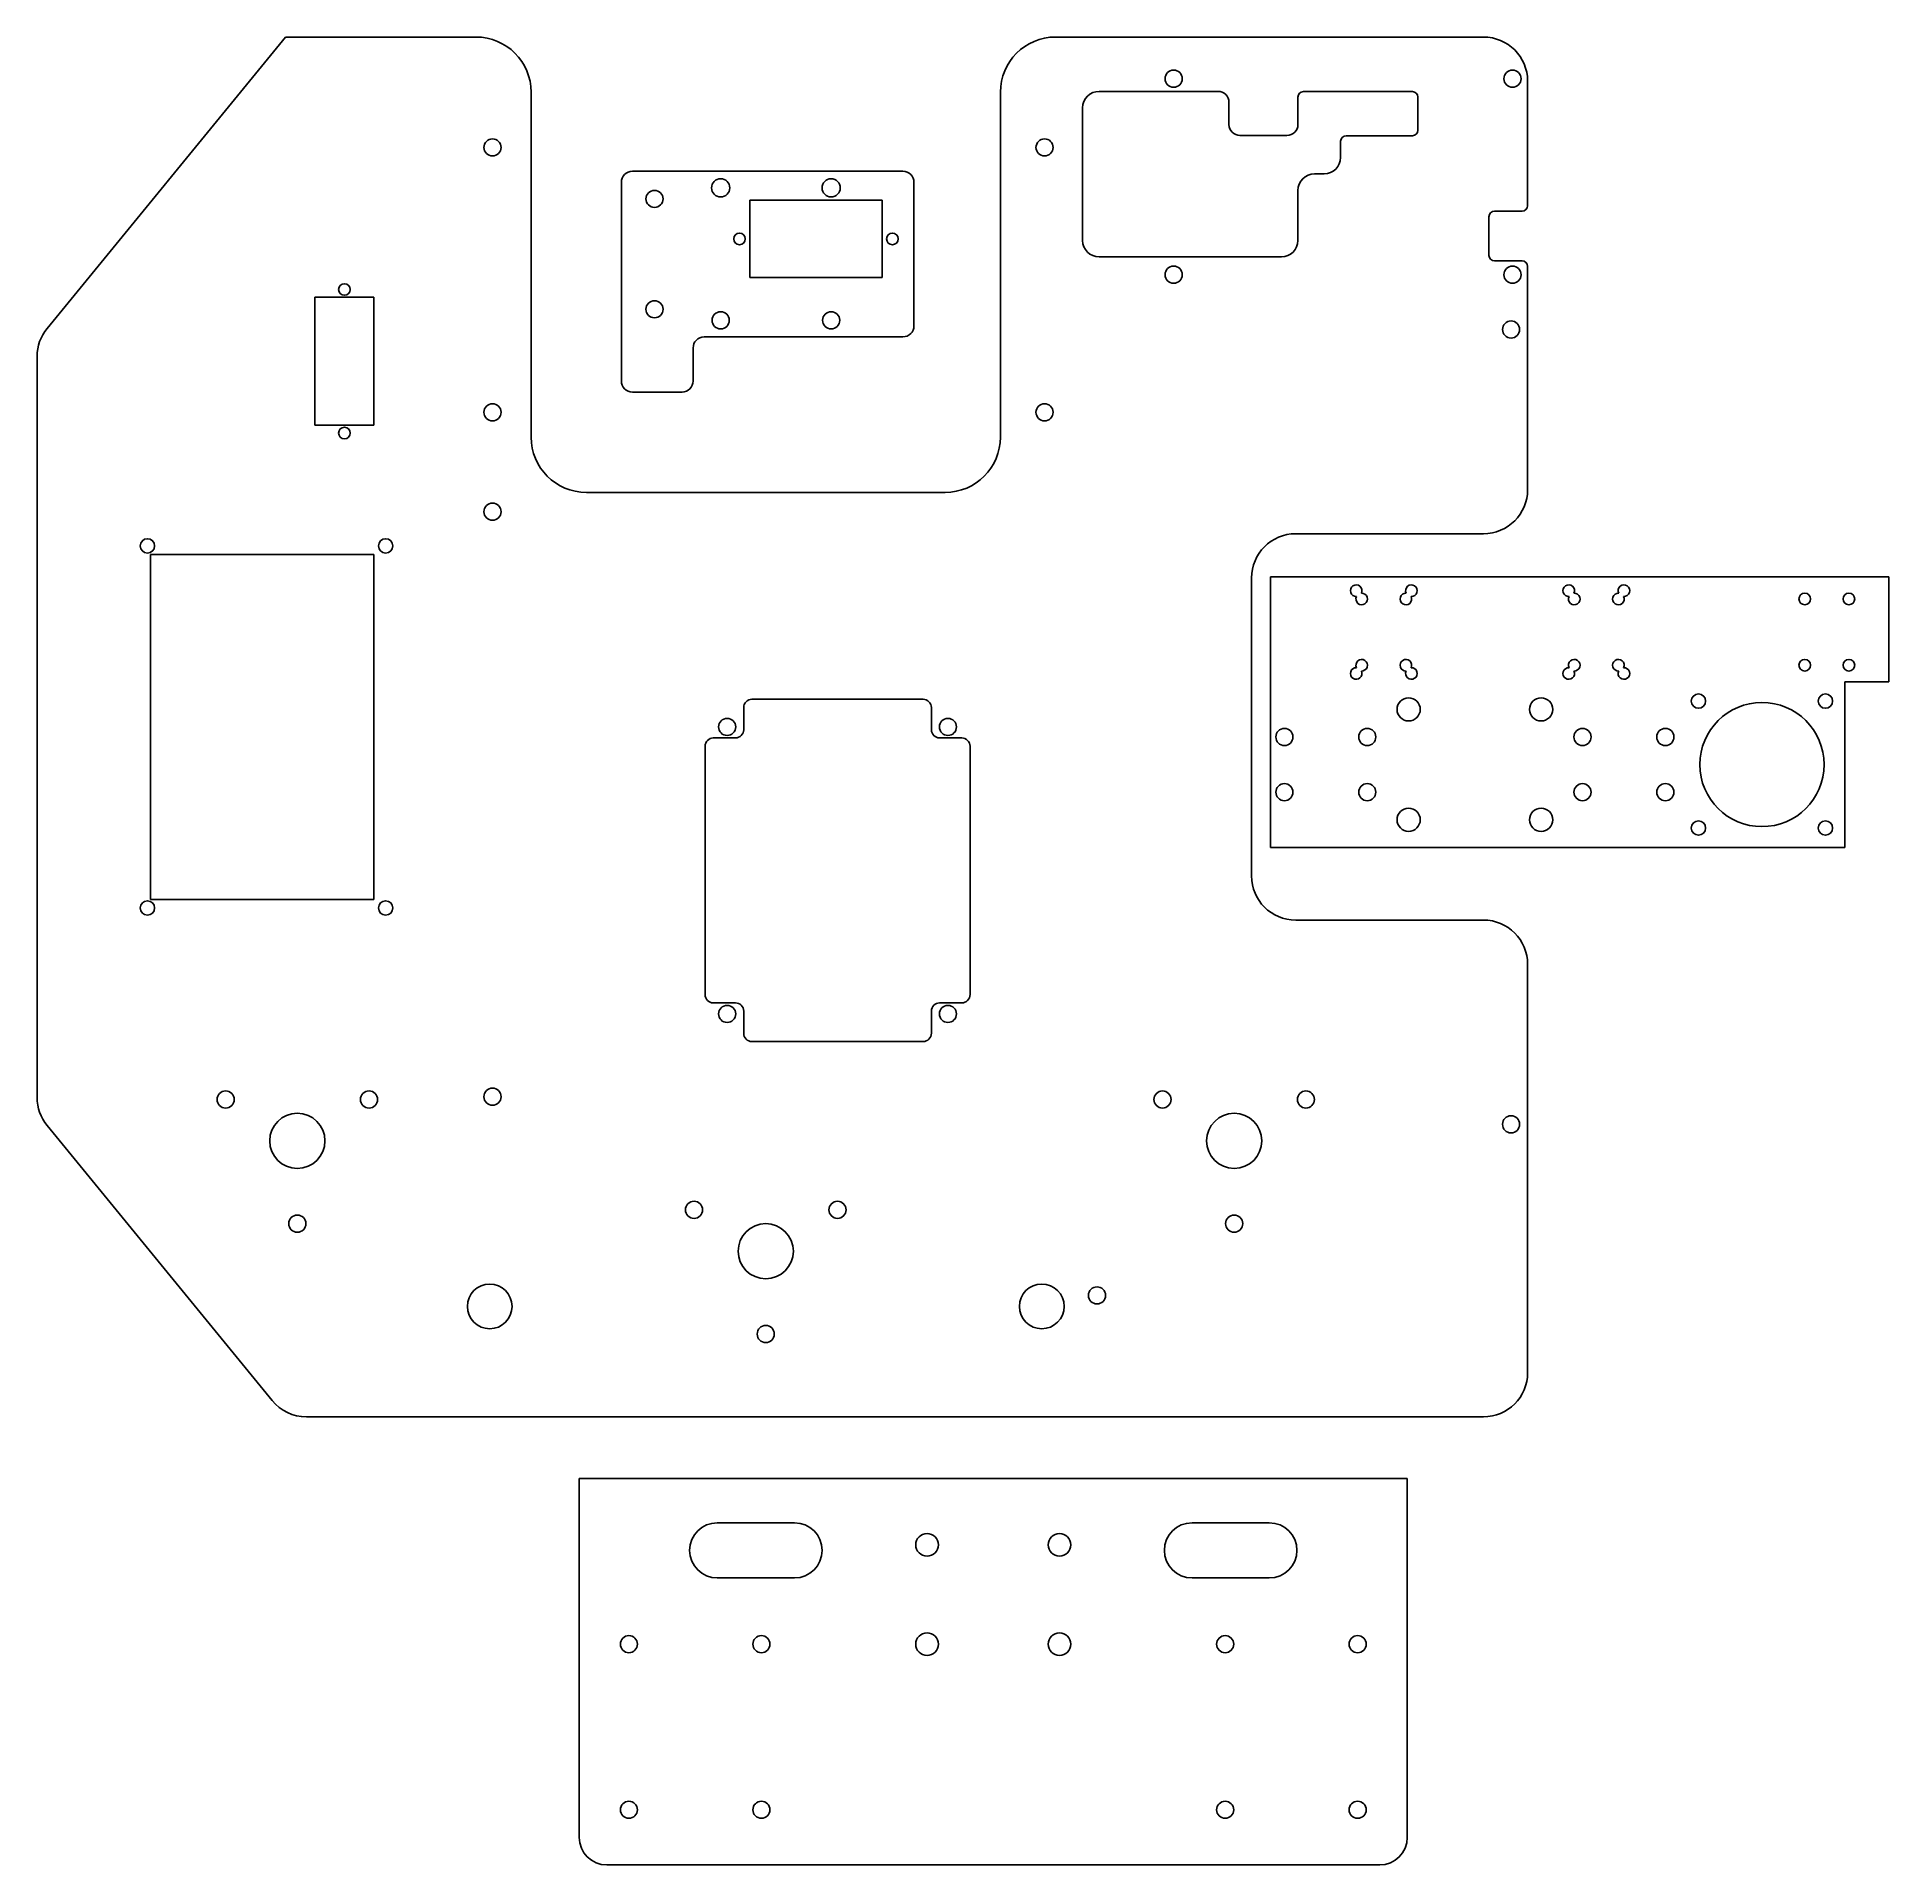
# Model space of a CAD drawing. Header units: millimetres. Extents: x 61 to 397, y -54 to 277.
import ezdxf

# ---------------------------------------------------------------- set-up
doc = ezdxf.new("R2010")
doc.units = ezdxf.units.MM

msp = doc.modelspace()

# ---------------------------------------------------------------- linework, layer by layer
at = {"color": 7, "linetype": 'Continuous', "lineweight": 25}
for p, q in [((106.13, 277.17), (62.94, 224.38)), ((106.13, 277.17), (140.63, 277.17)), ((245.63, 277.17), (323.13, 277.17)), ((331.13, 269.17), (331.13, 246.61)), ((150.63, 204.67), (150.63, 267.17)), ((235.63, 267.17), (235.63, 204.67)), ((275.03, 267.33), (253.53, 267.33)), ((277.03, 265.33), (277.03, 261.33)), ((289.53, 261.33), (289.53, 266.28)), ((310.26, 267.28), (290.53, 267.28)), ((311.26, 260.28), (311.26, 266.28)), ((250.53, 240.33), (250.53, 264.33)), ((279.03, 259.33), (287.53, 259.33)), ((310.26, 259.28), (298.26, 259.28)), ((297.26, 258.28), (297.26, 255.36)), ((168.97, 252.84), (217.97, 252.84)), ((294.26, 252.36), (292.53, 252.36)), ((166.97, 214.84), (166.97, 250.84)), ((219.97, 250.84), (219.97, 224.84)), ((289.53, 240.33), (289.53, 249.36)), ((214.22, 247.59), (190.22, 247.59)), ((190.22, 247.59), (190.22, 233.59)), ((214.22, 233.59), (214.22, 247.59)), ((330.13, 245.61), (325.13, 245.61)), ((324.13, 244.61), (324.13, 237.61)), ((253.53, 237.33), (286.53, 237.33)), ((325.13, 236.61), (330.13, 236.61)), ((331.13, 235.61), (331.13, 195.17)), ((190.22, 233.59), (214.22, 233.59)), ((111.46, 230.02), (111.46, 206.82)), ((122.16, 230.02), (111.46, 230.02)), ((122.16, 206.82), (122.16, 230.02)), ((217.97, 222.84), (181.97, 222.84)), ((61.13, 85.03), (61.13, 219.31)), ((179.97, 220.84), (179.97, 214.84)), ((177.97, 212.84), (168.97, 212.84)), ((111.46, 206.82), (122.16, 206.82)), ((225.63, 194.67), (160.63, 194.67)), ((289.13, 187.17), (323.13, 187.17)), ((81.66, 183.42), (122.16, 183.42)), ((81.66, 183.42), (81.66, 120.92)), ((122.16, 183.42), (122.16, 120.92)), ((281.13, 125.17), (281.13, 179.17)), ((284.58, 179.35), (284.58, 130.35)), ((396.58, 179.35), (284.58, 179.35)), ((396.58, 179.35), (396.58, 160.35)), ((396.58, 160.35), (388.58, 160.35)), ((388.58, 130.35), (388.58, 160.35)), ((189.13, 155.67), (189.13, 151.67)), ((190.63, 157.17), (221.63, 157.17)), ((223.13, 155.67), (223.13, 151.67)), ((182.13, 148.67), (182.13, 103.67)), ((183.63, 150.17), (187.63, 150.17)), ((224.63, 150.17), (228.63, 150.17)), ((230.13, 148.67), (230.13, 103.67)), ((284.58, 130.35), (388.58, 130.35)), ((122.16, 120.92), (81.66, 120.92)), ((323.13, 117.17), (289.13, 117.17)), ((331.13, 109.17), (331.13, 35.17)), ((183.63, 102.17), (187.63, 102.17)), ((189.13, 100.67), (189.13, 96.67)), ((223.13, 100.67), (223.13, 96.67)), ((224.63, 102.17), (228.63, 102.17)), ((190.63, 95.17), (221.63, 95.17)), ((62.94, 79.96), (103.73, 30.1)), ((323.13, 27.17), (109.92, 27.17)), ((159.34, 15.97), (309.34, 15.97)), ((159.34, -49.03), (159.34, 15.97)), ((309.34, 15.97), (309.34, -49.03)), ((184.34, 7.97), (198.34, 7.97)), ((270.34, 7.97), (284.34, 7.97)), ((198.34, -2.03), (184.34, -2.03)), ((284.34, -2.03), (270.34, -2.03)), ((304.34, -54.03), (164.34, -54.03))]:
    msp.add_line(p, q, dxfattribs=at)
for centre, radius in [((267.01, 269.62), 1.55), ((328.39, 269.62), 1.55), ((143.63, 257.17), 1.55), ((243.63, 257.17), 1.55), ((172.97, 247.84), 1.55), ((184.97, 249.84), 1.65), ((204.97, 249.84), 1.65), ((188.37, 240.59), 1.05), ((216.07, 240.59), 1.05), ((267.01, 234.11), 1.55), ((328.39, 234.11), 1.55), ((116.81, 231.42), 1.05), ((172.97, 227.84), 1.55), ((184.97, 225.84), 1.55), ((204.97, 225.84), 1.55), ((328.13, 224.17), 1.55), ((143.63, 209.17), 1.55), ((243.63, 209.17), 1.55), ((116.81, 205.42), 1.05), ((143.63, 191.17), 1.55), ((81.13, 184.97), 1.3), ((124.28, 184.97), 1.3), ((381.33, 175.35), 1.05), ((389.33, 175.35), 1.05), ((381.33, 163.35), 1.05), ((389.33, 163.35), 1.05), ((362.08, 156.85), 1.3), ((385.08, 156.85), 1.3), ((309.58, 155.35), 2.1), ((333.58, 155.35), 2.1), ((373.58, 145.35), 11.25), ((186.13, 152.17), 1.55), ((226.13, 152.17), 1.55), ((287.08, 150.35), 1.55), ((302.08, 150.35), 1.55), ((341.08, 150.35), 1.55), ((356.08, 150.35), 1.55), ((287.08, 140.35), 1.55), ((302.08, 140.35), 1.55), ((341.08, 140.35), 1.55), ((356.08, 140.35), 1.55), ((309.58, 135.35), 2.1), ((333.58, 135.35), 2.1), ((362.08, 133.85), 1.3), ((385.08, 133.85), 1.3), ((81.13, 119.37), 1.3), ((124.28, 119.37), 1.3), ((186.13, 100.17), 1.55), ((226.13, 100.17), 1.55), ((95.29, 84.67), 1.55), ((121.27, 84.67), 1.55), ((143.63, 85.17), 1.55), ((264.99, 84.67), 1.55), ((290.97, 84.67), 1.55), ((108.28, 77.17), 5), ((277.98, 77.17), 5), ((328.13, 80.17), 1.55), ((180.14, 64.67), 1.55), ((206.12, 64.67), 1.55), ((108.28, 62.17), 1.55), ((193.13, 57.17), 5), ((277.98, 62.17), 1.55), ((143.13, 47.17), 4.05), ((243.13, 47.17), 4.05), ((253.13, 49.17), 1.55), ((193.13, 42.17), 1.55), ((222.34, 3.97), 2.05), ((246.34, 3.97), 2.05), ((168.34, -14.03), 1.55), ((192.34, -14.03), 1.55), ((222.34, -14.03), 2.05), ((246.34, -14.03), 2.05), ((276.34, -14.03), 1.55), ((300.34, -14.03), 1.55), ((168.34, -44.03), 1.55), ((192.34, -44.03), 1.55), ((276.34, -44.03), 1.55), ((300.34, -44.03), 1.55)]:
    msp.add_circle(centre, radius, dxfattribs=at)
for centre, radius, start, end in [((140.63, 267.17), 10, 0, 90), ((245.63, 267.17), 10, 90, 180), ((323.13, 269.17), 8, 0, 90), ((253.53, 264.33), 3, 90, 180), ((275.03, 265.33), 2, 0, 90), ((290.53, 266.28), 1, 90, 180), ((310.26, 266.28), 1, 0, 90), ((279.03, 261.33), 2, 180, 270), ((287.53, 261.33), 2, 270, 0), ((298.26, 258.28), 1, 90, 180), ((310.26, 260.28), 1, 270, 0), ((294.26, 255.36), 3, 270, 0), ((168.97, 250.84), 2, 90, 180), ((217.97, 250.84), 2, 0, 90), ((292.53, 249.36), 3, 90, 180), ((325.13, 244.61), 1, 90, 180), ((330.13, 246.61), 1, 270, 0), ((253.53, 240.33), 3, 180, 270), ((286.53, 240.33), 3, 270, 0), ((325.13, 237.61), 1, 180, 270), ((330.13, 235.61), 1, 0, 90), ((217.97, 224.84), 2, 270, 0), ((69.13, 219.31), 8, 140.7106, 180), ((181.97, 220.84), 2, 90, 180), ((168.97, 214.84), 2, 180, 270), ((177.97, 214.84), 2, 270, 0), ((160.63, 204.67), 10, 180, 270), ((225.63, 204.67), 10, 270, 0), ((323.13, 195.17), 8, 270, 0), ((289.13, 179.17), 8, 90, 180), ((300.08, 176.85), 1.05, 334.5454, 272.8347), ((310.08, 176.85), 1.05, 267.1653, 205.4546), ((338.58, 176.85), 1.05, 334.5454, 272.8347), ((348.58, 176.85), 1.05, 267.1653, 205.4546), ((301.08, 175.35), 1.05, 154.5454, 92.8347), ((309.08, 175.35), 1.05, 87.1653, 25.4546), ((339.58, 175.35), 1.05, 154.5454, 92.8347), ((347.58, 175.35), 1.05, 87.1653, 25.4546), ((301.08, 163.35), 1.05, 267.1653, 205.4546), ((309.08, 163.35), 1.05, 334.5454, 272.8347), ((339.58, 163.35), 1.05, 267.1653, 205.4546), ((347.58, 163.35), 1.05, 334.5454, 272.8347), ((300.08, 161.85), 1.05, 87.1653, 25.4546), ((310.08, 161.85), 1.05, 154.5454, 92.8347), ((338.58, 161.85), 1.05, 87.1653, 25.4546), ((348.58, 161.85), 1.05, 154.5454, 92.8347), ((190.63, 155.67), 1.5, 90, 180), ((221.63, 155.67), 1.5, 0, 90), ((187.63, 151.67), 1.5, 270, 0), ((224.63, 151.67), 1.5, 180, 270), ((183.63, 148.67), 1.5, 90, 180), ((228.63, 148.67), 1.5, 0, 90), ((289.13, 125.17), 8, 180, 270), ((323.13, 109.17), 8, 0, 90), ((183.63, 103.67), 1.5, 180, 270), ((187.63, 100.67), 1.5, 0, 90), ((224.63, 100.67), 1.5, 90, 180), ((228.63, 103.67), 1.5, 270, 0), ((190.63, 96.67), 1.5, 180, 270), ((221.63, 96.67), 1.5, 270, 0), ((69.13, 85.03), 8, 180, 219.2894), ((323.13, 35.17), 8, 270, 0), ((109.92, 35.17), 8, 219.2894, 270), ((184.34, 2.97), 5, 90, 270), ((198.34, 2.97), 5, 270, 90), ((270.34, 2.97), 5, 90, 270), ((284.34, 2.97), 5, 270, 90), ((164.34, -49.03), 5, 180, 270), ((304.34, -49.03), 5, 270, 0)]:
    msp.add_arc(centre, radius, start, end, dxfattribs=at)

doc.saveas('drawing.dxf')
